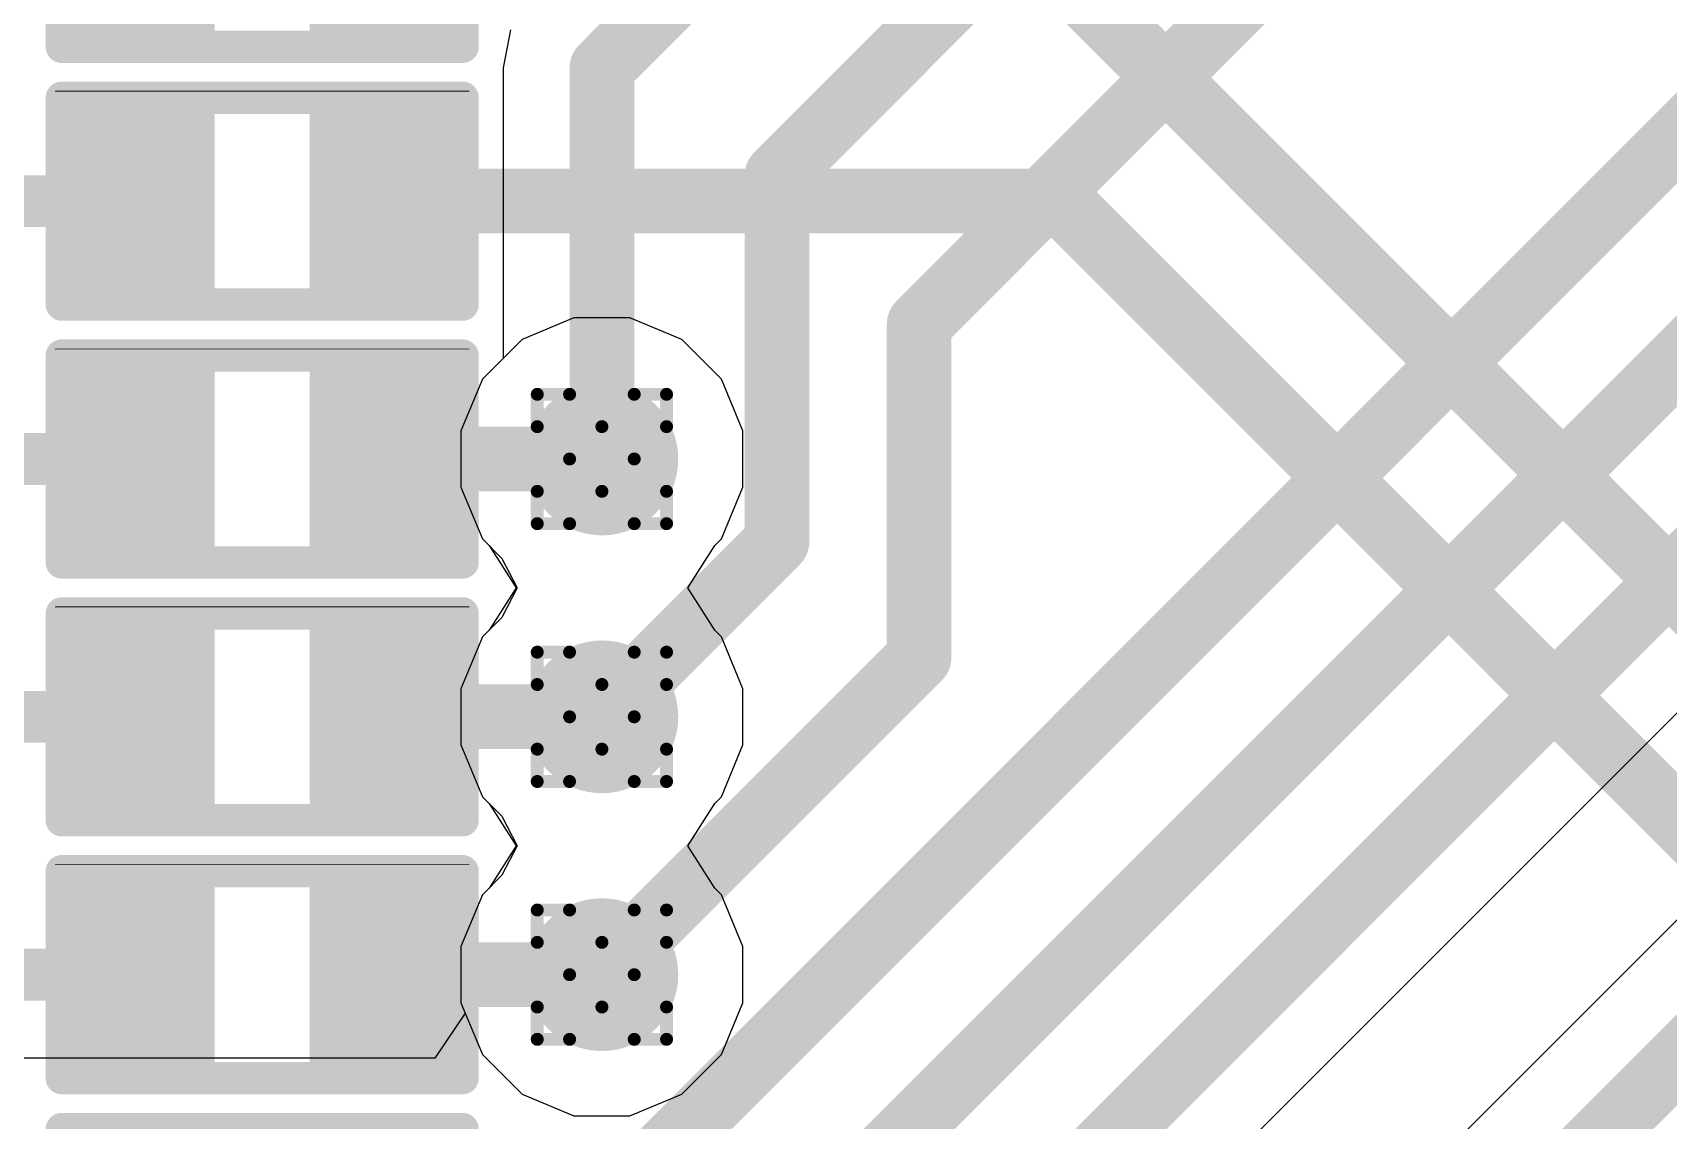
# Model space of a CAD drawing. Header units: inches. Extents: x -11 to 5379, y 0 to 5429.
# Drawn here: x 166.36 to 172.78, y 53.72 to 57.99 of the extents above; entities that cross this region are included whole.
import ezdxf

# ---------------------------------------------------------------- set-up
doc = ezdxf.new("R2010")
doc.units = ezdxf.units.IN
for name, color, linetype in [('Bottom Layer', 5, 'Continuous'), ('Drill Drawing', 1, 'Continuous'), ('GND', 16, 'Continuous'), ('PWR', 76, 'Continuous'), ('Top Layer', 1, 'Continuous'), ('Top Overlay', 2, 'Continuous'), ('Top Paste', 8, 'Continuous'), ('Top Solder', 216, 'Continuous'), ('Via Holes', 16, 'Continuous')]:
    doc.layers.add(name, color=color, linetype=linetype)

# ---------------------------------------------------------------- blocks, each defined once
blk = doc.blocks.new('R___0402_374')
at = {"layer": 'Top Layer'}
for points in [[(-0.6985, -0.3175), (-0.6985, 0.3175), (-0.2413, 0.3175), (-0.2413, -0.3175)], [(0.2413, -0.3175), (0.2413, 0.3175), (0.6985, 0.3175), (0.6985, -0.3175)]]:
    blk.add_hatch(color=1, dxfattribs=at).paths.add_polyline_path(points)
at = {"layer": 'Top Paste'}
for points in [[(-0.6985, -0.3175), (-0.6985, 0.3175), (-0.2413, 0.3175), (-0.2413, -0.3175)], [(0.2413, -0.3175), (0.2413, 0.3175), (0.6985, 0.3175), (0.6985, -0.3175)]]:
    blk.add_hatch(color=8, dxfattribs=at).paths.add_polyline_path(points)
at = {"layer": 'Top Solder'}
for points in [[(-0.7535, -0.3725), (-0.7535, 0.3725), (-0.1863, 0.3725), (-0.1863, -0.3725)], [(0.1863, -0.3725), (0.1863, 0.3725), (0.7535, 0.3725), (0.7535, -0.3725)]]:
    blk.add_hatch(color=216, dxfattribs=at).paths.add_polyline_path(points)
at = {"layer": 'Top Overlay'}
for points in [[(-0.7874, 0.4064, 0.127, 0.127, 0), (-0.7874, -0.4064, 0.127, 0.127, 0)], [(0.7874, 0.4064, 0.127, 0.127, 0), (-0.7874, 0.4064, 0.127, 0.127, 0)], [(0.7874, 0.4064, 0.127, 0.127, 0), (0.7874, -0.4064, 0.127, 0.127, 0)], [(0.7874, -0.4064, 0.127, 0.127, 0), (-0.7874, -0.4064, 0.127, 0.127, 0)], [(0.8128, -0.4318, 0.00323, 0.00323, 0), (-0.8128, -0.4318, 0.00323, 0.00323, 0)]]:
    blk.add_lwpolyline(points, format="xyseb", dxfattribs=at)
for points in [[(-0.8191, 0.4064, 0.0635, 0.0635, 1), (-0.7556, 0.4064, 0.0635, 0.0635, 1)], [(-0.8191, 0.4064, 0.0635, 0.0635, 1), (-0.7556, 0.4064, 0.0635, 0.0635, 1)], [(0.7556, 0.4064, 0.0635, 0.0635, 1), (0.8191, 0.4064, 0.0635, 0.0635, 1)], [(0.7556, 0.4064, 0.0635, 0.0635, 1), (0.8191, 0.4064, 0.0635, 0.0635, 1)], [(-0.8191, -0.4064, 0.0635, 0.0635, 1), (-0.7556, -0.4064, 0.0635, 0.0635, 1)], [(-0.8191, -0.4064, 0.0635, 0.0635, 1), (-0.7556, -0.4064, 0.0635, 0.0635, 1)], [(0.7556, -0.4064, 0.0635, 0.0635, 1), (0.8191, -0.4064, 0.0635, 0.0635, 1)], [(0.7556, -0.4064, 0.0635, 0.0635, 1), (0.8191, -0.4064, 0.0635, 0.0635, 1)], [(-0.8136, -0.4318, 0.00161, 0.00161, 1), (-0.812, -0.4318, 0.00161, 0.00161, 1)], [(0.812, -0.4318, 0.00161, 0.00161, 1), (0.8136, -0.4318, 0.00161, 0.00161, 1)]]:
    blk.add_lwpolyline(points, format="xyseb", close=True, dxfattribs=at)
blk = doc.blocks.new('R___0402_376')
at = {"layer": 'Top Layer'}
for points in [[(-0.6985, -0.3175), (-0.6985, 0.3175), (-0.2413, 0.3175), (-0.2413, -0.3175)], [(0.2413, -0.3175), (0.2413, 0.3175), (0.6985, 0.3175), (0.6985, -0.3175)]]:
    blk.add_hatch(color=1, dxfattribs=at).paths.add_polyline_path(points)
at = {"layer": 'Top Paste'}
for points in [[(-0.6985, -0.3175), (-0.6985, 0.3175), (-0.2413, 0.3175), (-0.2413, -0.3175)], [(0.2413, -0.3175), (0.2413, 0.3175), (0.6985, 0.3175), (0.6985, -0.3175)]]:
    blk.add_hatch(color=8, dxfattribs=at).paths.add_polyline_path(points)
at = {"layer": 'Top Solder'}
for points in [[(-0.7535, -0.3725), (-0.7535, 0.3725), (-0.1863, 0.3725), (-0.1863, -0.3725)], [(0.1863, -0.3725), (0.1863, 0.3725), (0.7535, 0.3725), (0.7535, -0.3725)]]:
    blk.add_hatch(color=216, dxfattribs=at).paths.add_polyline_path(points)
at = {"layer": 'Top Overlay'}
for points in [[(-0.7874, 0.4064, 0.127, 0.127, 0), (-0.7874, -0.4064, 0.127, 0.127, 0)], [(0.7874, 0.4064, 0.127, 0.127, 0), (-0.7874, 0.4064, 0.127, 0.127, 0)], [(0.7874, 0.4064, 0.127, 0.127, 0), (0.7874, -0.4064, 0.127, 0.127, 0)], [(0.7874, -0.4064, 0.127, 0.127, 0), (-0.7874, -0.4064, 0.127, 0.127, 0)], [(0.8128, -0.4318, 0.00323, 0.00323, 0), (-0.8128, -0.4318, 0.00323, 0.00323, 0)]]:
    blk.add_lwpolyline(points, format="xyseb", dxfattribs=at)
for points in [[(-0.8191, 0.4064, 0.0635, 0.0635, 1), (-0.7556, 0.4064, 0.0635, 0.0635, 1)], [(-0.8191, 0.4064, 0.0635, 0.0635, 1), (-0.7556, 0.4064, 0.0635, 0.0635, 1)], [(0.7556, 0.4064, 0.0635, 0.0635, 1), (0.8191, 0.4064, 0.0635, 0.0635, 1)], [(0.7556, 0.4064, 0.0635, 0.0635, 1), (0.8191, 0.4064, 0.0635, 0.0635, 1)], [(-0.8191, -0.4064, 0.0635, 0.0635, 1), (-0.7556, -0.4064, 0.0635, 0.0635, 1)], [(-0.8191, -0.4064, 0.0635, 0.0635, 1), (-0.7556, -0.4064, 0.0635, 0.0635, 1)], [(0.7556, -0.4064, 0.0635, 0.0635, 1), (0.8191, -0.4064, 0.0635, 0.0635, 1)], [(0.7556, -0.4064, 0.0635, 0.0635, 1), (0.8191, -0.4064, 0.0635, 0.0635, 1)], [(-0.8136, -0.4318, 0.00161, 0.00161, 1), (-0.812, -0.4318, 0.00161, 0.00161, 1)], [(0.812, -0.4318, 0.00161, 0.00161, 1), (0.8136, -0.4318, 0.00161, 0.00161, 1)]]:
    blk.add_lwpolyline(points, format="xyseb", close=True, dxfattribs=at)
blk = doc.blocks.new('R___0402_378')
at = {"layer": 'Top Layer'}
for points in [[(-0.6985, -0.3175), (-0.6985, 0.3175), (-0.2413, 0.3175), (-0.2413, -0.3175)], [(0.2413, -0.3175), (0.2413, 0.3175), (0.6985, 0.3175), (0.6985, -0.3175)]]:
    blk.add_hatch(color=1, dxfattribs=at).paths.add_polyline_path(points)
at = {"layer": 'Top Paste'}
for points in [[(-0.6985, -0.3175), (-0.6985, 0.3175), (-0.2413, 0.3175), (-0.2413, -0.3175)], [(0.2413, -0.3175), (0.2413, 0.3175), (0.6985, 0.3175), (0.6985, -0.3175)]]:
    blk.add_hatch(color=8, dxfattribs=at).paths.add_polyline_path(points)
at = {"layer": 'Top Solder'}
for points in [[(-0.7535, -0.3725), (-0.7535, 0.3725), (-0.1863, 0.3725), (-0.1863, -0.3725)], [(0.1863, -0.3725), (0.1863, 0.3725), (0.7535, 0.3725), (0.7535, -0.3725)]]:
    blk.add_hatch(color=216, dxfattribs=at).paths.add_polyline_path(points)
at = {"layer": 'Top Overlay'}
for points in [[(-0.7874, 0.4064, 0.127, 0.127, 0), (-0.7874, -0.4064, 0.127, 0.127, 0)], [(0.7874, 0.4064, 0.127, 0.127, 0), (-0.7874, 0.4064, 0.127, 0.127, 0)], [(0.7874, 0.4064, 0.127, 0.127, 0), (0.7874, -0.4064, 0.127, 0.127, 0)], [(0.7874, -0.4064, 0.127, 0.127, 0), (-0.7874, -0.4064, 0.127, 0.127, 0)], [(0.8128, -0.4318, 0.00323, 0.00323, 0), (-0.8128, -0.4318, 0.00323, 0.00323, 0)]]:
    blk.add_lwpolyline(points, format="xyseb", dxfattribs=at)
for points in [[(-0.8191, 0.4064, 0.0635, 0.0635, 1), (-0.7556, 0.4064, 0.0635, 0.0635, 1)], [(-0.8191, 0.4064, 0.0635, 0.0635, 1), (-0.7556, 0.4064, 0.0635, 0.0635, 1)], [(0.7556, 0.4064, 0.0635, 0.0635, 1), (0.8191, 0.4064, 0.0635, 0.0635, 1)], [(0.7556, 0.4064, 0.0635, 0.0635, 1), (0.8191, 0.4064, 0.0635, 0.0635, 1)], [(-0.8191, -0.4064, 0.0635, 0.0635, 1), (-0.7556, -0.4064, 0.0635, 0.0635, 1)], [(-0.8191, -0.4064, 0.0635, 0.0635, 1), (-0.7556, -0.4064, 0.0635, 0.0635, 1)], [(0.7556, -0.4064, 0.0635, 0.0635, 1), (0.8191, -0.4064, 0.0635, 0.0635, 1)], [(0.7556, -0.4064, 0.0635, 0.0635, 1), (0.8191, -0.4064, 0.0635, 0.0635, 1)], [(-0.8136, -0.4318, 0.00161, 0.00161, 1), (-0.812, -0.4318, 0.00161, 0.00161, 1)], [(0.812, -0.4318, 0.00161, 0.00161, 1), (0.8136, -0.4318, 0.00161, 0.00161, 1)]]:
    blk.add_lwpolyline(points, format="xyseb", close=True, dxfattribs=at)
blk = doc.blocks.new('R___0402_380')
at = {"layer": 'Top Layer'}
for points in [[(-0.6985, -0.3175), (-0.6985, 0.3175), (-0.2413, 0.3175), (-0.2413, -0.3175)], [(0.2413, -0.3175), (0.2413, 0.3175), (0.6985, 0.3175), (0.6985, -0.3175)]]:
    blk.add_hatch(color=1, dxfattribs=at).paths.add_polyline_path(points)
at = {"layer": 'Top Paste'}
for points in [[(-0.6985, -0.3175), (-0.6985, 0.3175), (-0.2413, 0.3175), (-0.2413, -0.3175)], [(0.2413, -0.3175), (0.2413, 0.3175), (0.6985, 0.3175), (0.6985, -0.3175)]]:
    blk.add_hatch(color=8, dxfattribs=at).paths.add_polyline_path(points)
at = {"layer": 'Top Solder'}
for points in [[(-0.7535, -0.3725), (-0.7535, 0.3725), (-0.1863, 0.3725), (-0.1863, -0.3725)], [(0.1863, -0.3725), (0.1863, 0.3725), (0.7535, 0.3725), (0.7535, -0.3725)]]:
    blk.add_hatch(color=216, dxfattribs=at).paths.add_polyline_path(points)
at = {"layer": 'Top Overlay'}
for points in [[(-0.7874, 0.4064, 0.127, 0.127, 0), (-0.7874, -0.4064, 0.127, 0.127, 0)], [(0.7874, 0.4064, 0.127, 0.127, 0), (-0.7874, 0.4064, 0.127, 0.127, 0)], [(0.7874, 0.4064, 0.127, 0.127, 0), (0.7874, -0.4064, 0.127, 0.127, 0)], [(0.7874, -0.4064, 0.127, 0.127, 0), (-0.7874, -0.4064, 0.127, 0.127, 0)], [(0.8128, -0.4318, 0.00323, 0.00323, 0), (-0.8128, -0.4318, 0.00323, 0.00323, 0)]]:
    blk.add_lwpolyline(points, format="xyseb", dxfattribs=at)
for points in [[(-0.8191, 0.4064, 0.0635, 0.0635, 1), (-0.7556, 0.4064, 0.0635, 0.0635, 1)], [(-0.8191, 0.4064, 0.0635, 0.0635, 1), (-0.7556, 0.4064, 0.0635, 0.0635, 1)], [(0.7556, 0.4064, 0.0635, 0.0635, 1), (0.8191, 0.4064, 0.0635, 0.0635, 1)], [(0.7556, 0.4064, 0.0635, 0.0635, 1), (0.8191, 0.4064, 0.0635, 0.0635, 1)], [(-0.8191, -0.4064, 0.0635, 0.0635, 1), (-0.7556, -0.4064, 0.0635, 0.0635, 1)], [(-0.8191, -0.4064, 0.0635, 0.0635, 1), (-0.7556, -0.4064, 0.0635, 0.0635, 1)], [(0.7556, -0.4064, 0.0635, 0.0635, 1), (0.8191, -0.4064, 0.0635, 0.0635, 1)], [(0.7556, -0.4064, 0.0635, 0.0635, 1), (0.8191, -0.4064, 0.0635, 0.0635, 1)], [(-0.8136, -0.4318, 0.00161, 0.00161, 1), (-0.812, -0.4318, 0.00161, 0.00161, 1)], [(0.812, -0.4318, 0.00161, 0.00161, 1), (0.8136, -0.4318, 0.00161, 0.00161, 1)]]:
    blk.add_lwpolyline(points, format="xyseb", close=True, dxfattribs=at)
blk = doc.blocks.new('R___0402_382')
at = {"layer": 'Top Layer'}
for points in [[(-0.6985, -0.3175), (-0.6985, 0.3175), (-0.2413, 0.3175), (-0.2413, -0.3175)], [(0.2413, -0.3175), (0.2413, 0.3175), (0.6985, 0.3175), (0.6985, -0.3175)]]:
    blk.add_hatch(color=1, dxfattribs=at).paths.add_polyline_path(points)
at = {"layer": 'Top Paste'}
for points in [[(-0.6985, -0.3175), (-0.6985, 0.3175), (-0.2413, 0.3175), (-0.2413, -0.3175)], [(0.2413, -0.3175), (0.2413, 0.3175), (0.6985, 0.3175), (0.6985, -0.3175)]]:
    blk.add_hatch(color=8, dxfattribs=at).paths.add_polyline_path(points)
at = {"layer": 'Top Solder'}
for points in [[(-0.7535, -0.3725), (-0.7535, 0.3725), (-0.1863, 0.3725), (-0.1863, -0.3725)], [(0.1863, -0.3725), (0.1863, 0.3725), (0.7535, 0.3725), (0.7535, -0.3725)]]:
    blk.add_hatch(color=216, dxfattribs=at).paths.add_polyline_path(points)
at = {"layer": 'Top Overlay'}
for points in [[(-0.7874, 0.4064, 0.127, 0.127, 0), (-0.7874, -0.4064, 0.127, 0.127, 0)], [(0.7874, 0.4064, 0.127, 0.127, 0), (-0.7874, 0.4064, 0.127, 0.127, 0)], [(0.7874, 0.4064, 0.127, 0.127, 0), (0.7874, -0.4064, 0.127, 0.127, 0)], [(0.7874, -0.4064, 0.127, 0.127, 0), (-0.7874, -0.4064, 0.127, 0.127, 0)], [(0.8128, -0.4318, 0.00323, 0.00323, 0), (-0.8128, -0.4318, 0.00323, 0.00323, 0)]]:
    blk.add_lwpolyline(points, format="xyseb", dxfattribs=at)
for points in [[(-0.8191, 0.4064, 0.0635, 0.0635, 1), (-0.7556, 0.4064, 0.0635, 0.0635, 1)], [(-0.8191, 0.4064, 0.0635, 0.0635, 1), (-0.7556, 0.4064, 0.0635, 0.0635, 1)], [(0.7556, 0.4064, 0.0635, 0.0635, 1), (0.8191, 0.4064, 0.0635, 0.0635, 1)], [(0.7556, 0.4064, 0.0635, 0.0635, 1), (0.8191, 0.4064, 0.0635, 0.0635, 1)], [(-0.8191, -0.4064, 0.0635, 0.0635, 1), (-0.7556, -0.4064, 0.0635, 0.0635, 1)], [(-0.8191, -0.4064, 0.0635, 0.0635, 1), (-0.7556, -0.4064, 0.0635, 0.0635, 1)], [(0.7556, -0.4064, 0.0635, 0.0635, 1), (0.8191, -0.4064, 0.0635, 0.0635, 1)], [(0.7556, -0.4064, 0.0635, 0.0635, 1), (0.8191, -0.4064, 0.0635, 0.0635, 1)], [(-0.8136, -0.4318, 0.00161, 0.00161, 1), (-0.812, -0.4318, 0.00161, 0.00161, 1)], [(0.812, -0.4318, 0.00161, 0.00161, 1), (0.8136, -0.4318, 0.00161, 0.00161, 1)]]:
    blk.add_lwpolyline(points, format="xyseb", close=True, dxfattribs=at)
blk = doc.blocks.new('R___0402_389')
at = {"layer": 'Top Layer'}
for points in [[(-0.6985, -0.3175), (-0.6985, 0.3175), (-0.2413, 0.3175), (-0.2413, -0.3175)], [(0.2413, -0.3175), (0.2413, 0.3175), (0.6985, 0.3175), (0.6985, -0.3175)]]:
    blk.add_hatch(color=1, dxfattribs=at).paths.add_polyline_path(points)
at = {"layer": 'Top Paste'}
for points in [[(-0.6985, -0.3175), (-0.6985, 0.3175), (-0.2413, 0.3175), (-0.2413, -0.3175)], [(0.2413, -0.3175), (0.2413, 0.3175), (0.6985, 0.3175), (0.6985, -0.3175)]]:
    blk.add_hatch(color=8, dxfattribs=at).paths.add_polyline_path(points)
at = {"layer": 'Top Solder'}
for points in [[(-0.7535, -0.3725), (-0.7535, 0.3725), (-0.1863, 0.3725), (-0.1863, -0.3725)], [(0.1863, -0.3725), (0.1863, 0.3725), (0.7535, 0.3725), (0.7535, -0.3725)]]:
    blk.add_hatch(color=216, dxfattribs=at).paths.add_polyline_path(points)
at = {"layer": 'Top Overlay'}
for points in [[(-0.7874, -0.4064, 0.127, 0.127, 0), (-0.7874, 0.4064, 0.127, 0.127, 0)], [(-0.7874, 0.4064, 0.127, 0.127, 0), (0.7874, 0.4064, 0.127, 0.127, 0)], [(0.7874, -0.4064, 0.127, 0.127, 0), (0.7874, 0.4064, 0.127, 0.127, 0)], [(-0.7874, -0.4064, 0.127, 0.127, 0), (0.7874, -0.4064, 0.127, 0.127, 0)], [(-0.8128, -0.4318, 0.00323, 0.00323, 0), (0.8128, -0.4318, 0.00323, 0.00323, 0)]]:
    blk.add_lwpolyline(points, format="xyseb", dxfattribs=at)
for points in [[(-0.8191, 0.4064, 0.0635, 0.0635, 1), (-0.7556, 0.4064, 0.0635, 0.0635, 1)], [(-0.8191, 0.4064, 0.0635, 0.0635, 1), (-0.7556, 0.4064, 0.0635, 0.0635, 1)], [(0.7556, 0.4064, 0.0635, 0.0635, 1), (0.8191, 0.4064, 0.0635, 0.0635, 1)], [(0.7556, 0.4064, 0.0635, 0.0635, 1), (0.8191, 0.4064, 0.0635, 0.0635, 1)], [(-0.8191, -0.4064, 0.0635, 0.0635, 1), (-0.7556, -0.4064, 0.0635, 0.0635, 1)], [(-0.8191, -0.4064, 0.0635, 0.0635, 1), (-0.7556, -0.4064, 0.0635, 0.0635, 1)], [(0.7556, -0.4064, 0.0635, 0.0635, 1), (0.8191, -0.4064, 0.0635, 0.0635, 1)], [(0.7556, -0.4064, 0.0635, 0.0635, 1), (0.8191, -0.4064, 0.0635, 0.0635, 1)], [(-0.8136, -0.4318, 0.00161, 0.00161, 1), (-0.812, -0.4318, 0.00161, 0.00161, 1)], [(0.812, -0.4318, 0.00161, 0.00161, 1), (0.8136, -0.4318, 0.00161, 0.00161, 1)]]:
    blk.add_lwpolyline(points, format="xyseb", close=True, dxfattribs=at)

msp = doc.modelspace()

# ---------------------------------------------------------------- hatches: boundary and pattern name
at = {"layer": 'Bottom Layer'}
h = msp.add_hatch(color=5, dxfattribs=at)
edge = h.paths.add_edge_path()
edge.add_arc((168.5934, 56.3205), 0.3, 0, 360)
h = msp.add_hatch(color=5, dxfattribs=at)
edge = h.paths.add_edge_path()
edge.add_arc((168.5934, 55.3078), 0.3, 0, 360)
h = msp.add_hatch(color=5, dxfattribs=at)
edge = h.paths.add_edge_path()
edge.add_arc((168.5934, 54.2951), 0.3, 0, 360)
at = {"layer": 'GND'}
h = msp.add_hatch(color=16, dxfattribs=at)
edge = h.paths.add_edge_path()
edge.add_arc((168.5934, 56.3205), 0.3, 0, 360)
h = msp.add_hatch(color=16, dxfattribs=at)
edge = h.paths.add_edge_path()
edge.add_arc((168.5934, 55.3078), 0.3, 0, 360)
h = msp.add_hatch(color=16, dxfattribs=at)
edge = h.paths.add_edge_path()
edge.add_arc((168.5934, 54.2951), 0.3, 0, 360)
at = {"layer": 'PWR'}
h = msp.add_hatch(color=76, dxfattribs=at)
edge = h.paths.add_edge_path()
edge.add_arc((168.5934, 56.3205), 0.3, 0, 360)
h = msp.add_hatch(color=76, dxfattribs=at)
edge = h.paths.add_edge_path()
edge.add_arc((168.5934, 55.3078), 0.3, 0, 360)
h = msp.add_hatch(color=76, dxfattribs=at)
edge = h.paths.add_edge_path()
edge.add_arc((168.5934, 54.2951), 0.3, 0, 360)
at = {"layer": 'Top Layer'}
h = msp.add_hatch(color=1, dxfattribs=at)
edge = h.paths.add_edge_path()
edge.add_arc((168.5934, 56.3205), 0.3, 0, 360)
h = msp.add_hatch(color=1, dxfattribs=at)
edge = h.paths.add_edge_path()
edge.add_arc((168.5934, 55.3078), 0.3, 0, 360)
h = msp.add_hatch(color=1, dxfattribs=at)
edge = h.paths.add_edge_path()
edge.add_arc((168.5934, 54.2951), 0.3, 0, 360)
at = {"layer": 'Via Holes'}
h = msp.add_hatch(color=7, dxfattribs=at)
edge = h.paths.add_edge_path()
edge.add_arc((168.5934, 56.3205), 0.15, 0, 360)
h = msp.add_hatch(color=7, dxfattribs=at)
edge = h.paths.add_edge_path()
edge.add_arc((168.5934, 55.3078), 0.15, 0, 360)
h = msp.add_hatch(color=7, dxfattribs=at)
edge = h.paths.add_edge_path()
edge.add_arc((168.5934, 54.2951), 0.15, 0, 360)

# ---------------------------------------------------------------- linework, layer by layer
at = {"layer": 'Bottom Layer'}
for p, q in [((168.2345, 58.0056), (168.205, 57.8569)), ((168.205, 57.8569), (168.205, 56.7155)), ((168.205, 56.7155), (168.1238, 56.6343)), ((169.6619, 52.1684), (174.2125, 56.719)), ((168.1238, 56.6343), (168.0394, 56.4307)), ((174.8484, 56.5412), (168.9662, 50.659)), ((168.0394, 56.4307), (168.0394, 56.2103)), ((168.0394, 56.2103), (168.1238, 56.0067)), ((168.1238, 56.0067), (168.2001, 55.9303)), ((168.2001, 55.9303), (168.2605, 55.8142)), ((168.2605, 55.8142), (168.2001, 55.698)), ((168.2001, 55.698), (168.1238, 55.6216)), ((168.1238, 55.6216), (168.0394, 55.418)), ((168.0394, 55.418), (168.0394, 55.1976)), ((168.0394, 55.1976), (168.1238, 54.994)), ((168.1238, 54.994), (168.2001, 54.9176)), ((168.2001, 54.9176), (168.2605, 54.8015)), ((168.2605, 54.8015), (168.2001, 54.6853)), ((168.2001, 54.6853), (168.1238, 54.6089)), ((168.1238, 54.6089), (168.0394, 54.4053)), ((168.0394, 54.4053), (168.0394, 54.1849)), ((168.0394, 54.1849), (168.0562, 54.1445)), ((168.0562, 54.1445), (167.9373, 53.9667)), ((167.9373, 53.9667), (164.4297, 53.9667))]:
    msp.add_line(p, q, dxfattribs=at)
for points in [[(168.5934, 57.8569, 0.254, 0.254, 0), (172.6257, 61.8892, 0.254, 0.254, 0)], [(169.2814, 57.4347, 0.254, 0.254, 0), (173.736, 61.8892, 0.254, 0.254, 0)], [(169.8397, 56.8499, 0.254, 0.254, 0), (174.879, 61.8892, 0.254, 0.254, 0)], [(168.5934, 56.3205, 0.254, 0.254, 0), (168.5934, 57.8569, 0.254, 0.254, 0)], [(168.8139, 53.5783, 0.254, 0.254, 0), (173.0309, 57.7952, 0.254, 0.254, 0)], [(169.1333, 53.0212, 0.254, 0.254, 0), (173.736, 57.6238, 0.254, 0.254, 0)], [(169.2814, 55.9958, 0.254, 0.254, 0), (169.2814, 57.4347, 0.254, 0.254, 0)], [(157.8845, 39.0279, 0.254, 0.254, 0), (176.0932, 57.2365, 0.254, 0.254, 0)], [(169.3872, 52.4431, 0.254, 0.254, 0), (174.0516, 57.1075, 0.254, 0.254, 0)], [(169.8397, 55.5414, 0.254, 0.254, 0), (169.8397, 56.8499, 0.254, 0.254, 0)], [(168.5934, 55.3078, 0.254, 0.254, 0), (169.2814, 55.9958, 0.254, 0.254, 0)], [(168.5934, 54.2951, 0.254, 0.254, 0), (169.8397, 55.5414, 0.254, 0.254, 0)]]:
    msp.add_lwpolyline(points, format="xyseb", dxfattribs=at)
for points in [[(168.5299, 57.8569, 0.127, 0.127, 1), (168.6569, 57.8569, 0.127, 0.127, 1)], [(168.5299, 57.8569, 0.127, 0.127, 1), (168.6569, 57.8569, 0.127, 0.127, 1)], [(169.2179, 57.4347, 0.127, 0.127, 1), (169.3449, 57.4347, 0.127, 0.127, 1)], [(169.2179, 57.4347, 0.127, 0.127, 1), (169.3449, 57.4347, 0.127, 0.127, 1)], [(169.7762, 56.8499, 0.127, 0.127, 1), (169.9032, 56.8499, 0.127, 0.127, 1)], [(169.7762, 56.8499, 0.127, 0.127, 1), (169.9032, 56.8499, 0.127, 0.127, 1)], [(168.5299, 56.3205, 0.127, 0.127, 1), (168.6569, 56.3205, 0.127, 0.127, 1)], [(169.2179, 55.9958, 0.127, 0.127, 1), (169.3449, 55.9958, 0.127, 0.127, 1)], [(169.2179, 55.9958, 0.127, 0.127, 1), (169.3449, 55.9958, 0.127, 0.127, 1)], [(169.7762, 55.5414, 0.127, 0.127, 1), (169.9032, 55.5414, 0.127, 0.127, 1)], [(169.7762, 55.5414, 0.127, 0.127, 1), (169.9032, 55.5414, 0.127, 0.127, 1)], [(168.5299, 55.3078, 0.127, 0.127, 1), (168.6569, 55.3078, 0.127, 0.127, 1)], [(168.5299, 54.2951, 0.127, 0.127, 1), (168.6569, 54.2951, 0.127, 0.127, 1)]]:
    msp.add_lwpolyline(points, format="xyseb", close=True, dxfattribs=at)
at = {"layer": 'Drill Drawing'}
for points in [[(168.3394, 56.4475, 0.0508, 0.0508, 0), (168.3394, 56.5745, 0.0508, 0.0508, 0)], [(168.3394, 56.5745, 0.0508, 0.0508, 0), (168.4664, 56.5745, 0.0508, 0.0508, 0)], [(168.4664, 56.5745, 0.0508, 0.0508, 0), (168.5934, 56.4475, 0.0508, 0.0508, 0)], [(168.5934, 56.4475, 0.0508, 0.0508, 0), (168.7204, 56.5745, 0.0508, 0.0508, 0)], [(168.7204, 56.5745, 0.0508, 0.0508, 0), (168.8474, 56.5745, 0.0508, 0.0508, 0)], [(168.8474, 56.4475, 0.0508, 0.0508, 0), (168.8474, 56.5745, 0.0508, 0.0508, 0)], [(168.3394, 56.4475, 0.0508, 0.0508, 0), (168.4664, 56.3205, 0.0508, 0.0508, 0)], [(168.7204, 56.3205, 0.0508, 0.0508, 0), (168.8474, 56.4475, 0.0508, 0.0508, 0)], [(168.3394, 56.1935, 0.0508, 0.0508, 0), (168.4664, 56.3205, 0.0508, 0.0508, 0)], [(168.7204, 56.3205, 0.0508, 0.0508, 0), (168.8474, 56.1935, 0.0508, 0.0508, 0)], [(168.3394, 56.0665, 0.0508, 0.0508, 0), (168.3394, 56.1935, 0.0508, 0.0508, 0)], [(168.4664, 56.0665, 0.0508, 0.0508, 0), (168.5934, 56.1935, 0.0508, 0.0508, 0)], [(168.5934, 56.1935, 0.0508, 0.0508, 0), (168.7204, 56.0665, 0.0508, 0.0508, 0)], [(168.8474, 56.0665, 0.0508, 0.0508, 0), (168.8474, 56.1935, 0.0508, 0.0508, 0)], [(168.3394, 56.0665, 0.0508, 0.0508, 0), (168.4664, 56.0665, 0.0508, 0.0508, 0)], [(168.7204, 56.0665, 0.0508, 0.0508, 0), (168.8474, 56.0665, 0.0508, 0.0508, 0)], [(168.3394, 55.4348, 0.0508, 0.0508, 0), (168.3394, 55.5618, 0.0508, 0.0508, 0)], [(168.3394, 55.5618, 0.0508, 0.0508, 0), (168.4664, 55.5618, 0.0508, 0.0508, 0)], [(168.4664, 55.5618, 0.0508, 0.0508, 0), (168.5934, 55.4348, 0.0508, 0.0508, 0)], [(168.5934, 55.4348, 0.0508, 0.0508, 0), (168.7204, 55.5618, 0.0508, 0.0508, 0)], [(168.7204, 55.5618, 0.0508, 0.0508, 0), (168.8474, 55.5618, 0.0508, 0.0508, 0)], [(168.8474, 55.4348, 0.0508, 0.0508, 0), (168.8474, 55.5618, 0.0508, 0.0508, 0)], [(168.3394, 55.4348, 0.0508, 0.0508, 0), (168.4664, 55.3078, 0.0508, 0.0508, 0)], [(168.7204, 55.3078, 0.0508, 0.0508, 0), (168.8474, 55.4348, 0.0508, 0.0508, 0)], [(168.3394, 55.1808, 0.0508, 0.0508, 0), (168.4664, 55.3078, 0.0508, 0.0508, 0)], [(168.7204, 55.3078, 0.0508, 0.0508, 0), (168.8474, 55.1808, 0.0508, 0.0508, 0)], [(168.3394, 55.0538, 0.0508, 0.0508, 0), (168.3394, 55.1808, 0.0508, 0.0508, 0)], [(168.4664, 55.0538, 0.0508, 0.0508, 0), (168.5934, 55.1808, 0.0508, 0.0508, 0)], [(168.5934, 55.1808, 0.0508, 0.0508, 0), (168.7204, 55.0538, 0.0508, 0.0508, 0)], [(168.8474, 55.0538, 0.0508, 0.0508, 0), (168.8474, 55.1808, 0.0508, 0.0508, 0)], [(168.3394, 55.0538, 0.0508, 0.0508, 0), (168.4664, 55.0538, 0.0508, 0.0508, 0)], [(168.7204, 55.0538, 0.0508, 0.0508, 0), (168.8474, 55.0538, 0.0508, 0.0508, 0)], [(168.3394, 54.4221, 0.0508, 0.0508, 0), (168.3394, 54.5491, 0.0508, 0.0508, 0)], [(168.3394, 54.5491, 0.0508, 0.0508, 0), (168.4664, 54.5491, 0.0508, 0.0508, 0)], [(168.4664, 54.5491, 0.0508, 0.0508, 0), (168.5934, 54.4221, 0.0508, 0.0508, 0)], [(168.5934, 54.4221, 0.0508, 0.0508, 0), (168.7204, 54.5491, 0.0508, 0.0508, 0)], [(168.7204, 54.5491, 0.0508, 0.0508, 0), (168.8474, 54.5491, 0.0508, 0.0508, 0)], [(168.8474, 54.4221, 0.0508, 0.0508, 0), (168.8474, 54.5491, 0.0508, 0.0508, 0)], [(168.3394, 54.4221, 0.0508, 0.0508, 0), (168.4664, 54.2951, 0.0508, 0.0508, 0)], [(168.7204, 54.2951, 0.0508, 0.0508, 0), (168.8474, 54.4221, 0.0508, 0.0508, 0)], [(168.3394, 54.1681, 0.0508, 0.0508, 0), (168.4664, 54.2951, 0.0508, 0.0508, 0)], [(168.7204, 54.2951, 0.0508, 0.0508, 0), (168.8474, 54.1681, 0.0508, 0.0508, 0)], [(168.3394, 54.0411, 0.0508, 0.0508, 0), (168.3394, 54.1681, 0.0508, 0.0508, 0)], [(168.4664, 54.0411, 0.0508, 0.0508, 0), (168.5934, 54.1681, 0.0508, 0.0508, 0)], [(168.5934, 54.1681, 0.0508, 0.0508, 0), (168.7204, 54.0411, 0.0508, 0.0508, 0)], [(168.8474, 54.0411, 0.0508, 0.0508, 0), (168.8474, 54.1681, 0.0508, 0.0508, 0)], [(168.3394, 54.0411, 0.0508, 0.0508, 0), (168.4664, 54.0411, 0.0508, 0.0508, 0)], [(168.7204, 54.0411, 0.0508, 0.0508, 0), (168.8474, 54.0411, 0.0508, 0.0508, 0)]]:
    msp.add_lwpolyline(points, format="xyseb", dxfattribs=at)
for points in [[(168.3267, 56.5745, 0.0254, 0.0254, 1), (168.3521, 56.5745, 0.0254, 0.0254, 1)], [(168.3267, 56.5745, 0.0254, 0.0254, 1), (168.3521, 56.5745, 0.0254, 0.0254, 1)], [(168.4537, 56.5745, 0.0254, 0.0254, 1), (168.4791, 56.5745, 0.0254, 0.0254, 1)], [(168.4537, 56.5745, 0.0254, 0.0254, 1), (168.4791, 56.5745, 0.0254, 0.0254, 1)], [(168.7077, 56.5745, 0.0254, 0.0254, 1), (168.7331, 56.5745, 0.0254, 0.0254, 1)], [(168.7077, 56.5745, 0.0254, 0.0254, 1), (168.7331, 56.5745, 0.0254, 0.0254, 1)], [(168.8347, 56.5745, 0.0254, 0.0254, 1), (168.8601, 56.5745, 0.0254, 0.0254, 1)], [(168.8347, 56.5745, 0.0254, 0.0254, 1), (168.8601, 56.5745, 0.0254, 0.0254, 1)], [(168.3267, 56.4475, 0.0254, 0.0254, 1), (168.3521, 56.4475, 0.0254, 0.0254, 1)], [(168.3267, 56.4475, 0.0254, 0.0254, 1), (168.3521, 56.4475, 0.0254, 0.0254, 1)], [(168.5807, 56.4475, 0.0254, 0.0254, 1), (168.6061, 56.4475, 0.0254, 0.0254, 1)], [(168.5807, 56.4475, 0.0254, 0.0254, 1), (168.6061, 56.4475, 0.0254, 0.0254, 1)], [(168.8347, 56.4475, 0.0254, 0.0254, 1), (168.8601, 56.4475, 0.0254, 0.0254, 1)], [(168.8347, 56.4475, 0.0254, 0.0254, 1), (168.8601, 56.4475, 0.0254, 0.0254, 1)], [(168.4537, 56.3205, 0.0254, 0.0254, 1), (168.4791, 56.3205, 0.0254, 0.0254, 1)], [(168.4537, 56.3205, 0.0254, 0.0254, 1), (168.4791, 56.3205, 0.0254, 0.0254, 1)], [(168.7077, 56.3205, 0.0254, 0.0254, 1), (168.7331, 56.3205, 0.0254, 0.0254, 1)], [(168.7077, 56.3205, 0.0254, 0.0254, 1), (168.7331, 56.3205, 0.0254, 0.0254, 1)], [(168.3267, 56.1935, 0.0254, 0.0254, 1), (168.3521, 56.1935, 0.0254, 0.0254, 1)], [(168.3267, 56.1935, 0.0254, 0.0254, 1), (168.3521, 56.1935, 0.0254, 0.0254, 1)], [(168.5807, 56.1935, 0.0254, 0.0254, 1), (168.6061, 56.1935, 0.0254, 0.0254, 1)], [(168.5807, 56.1935, 0.0254, 0.0254, 1), (168.6061, 56.1935, 0.0254, 0.0254, 1)], [(168.8347, 56.1935, 0.0254, 0.0254, 1), (168.8601, 56.1935, 0.0254, 0.0254, 1)], [(168.8347, 56.1935, 0.0254, 0.0254, 1), (168.8601, 56.1935, 0.0254, 0.0254, 1)], [(168.3267, 56.0665, 0.0254, 0.0254, 1), (168.3521, 56.0665, 0.0254, 0.0254, 1)], [(168.3267, 56.0665, 0.0254, 0.0254, 1), (168.3521, 56.0665, 0.0254, 0.0254, 1)], [(168.4537, 56.0665, 0.0254, 0.0254, 1), (168.4791, 56.0665, 0.0254, 0.0254, 1)], [(168.4537, 56.0665, 0.0254, 0.0254, 1), (168.4791, 56.0665, 0.0254, 0.0254, 1)], [(168.7077, 56.0665, 0.0254, 0.0254, 1), (168.7331, 56.0665, 0.0254, 0.0254, 1)], [(168.7077, 56.0665, 0.0254, 0.0254, 1), (168.7331, 56.0665, 0.0254, 0.0254, 1)], [(168.8347, 56.0665, 0.0254, 0.0254, 1), (168.8601, 56.0665, 0.0254, 0.0254, 1)], [(168.8347, 56.0665, 0.0254, 0.0254, 1), (168.8601, 56.0665, 0.0254, 0.0254, 1)], [(168.3267, 55.5618, 0.0254, 0.0254, 1), (168.3521, 55.5618, 0.0254, 0.0254, 1)], [(168.3267, 55.5618, 0.0254, 0.0254, 1), (168.3521, 55.5618, 0.0254, 0.0254, 1)], [(168.4537, 55.5618, 0.0254, 0.0254, 1), (168.4791, 55.5618, 0.0254, 0.0254, 1)], [(168.4537, 55.5618, 0.0254, 0.0254, 1), (168.4791, 55.5618, 0.0254, 0.0254, 1)], [(168.7077, 55.5618, 0.0254, 0.0254, 1), (168.7331, 55.5618, 0.0254, 0.0254, 1)], [(168.7077, 55.5618, 0.0254, 0.0254, 1), (168.7331, 55.5618, 0.0254, 0.0254, 1)], [(168.8347, 55.5618, 0.0254, 0.0254, 1), (168.8601, 55.5618, 0.0254, 0.0254, 1)], [(168.8347, 55.5618, 0.0254, 0.0254, 1), (168.8601, 55.5618, 0.0254, 0.0254, 1)], [(168.3267, 55.4348, 0.0254, 0.0254, 1), (168.3521, 55.4348, 0.0254, 0.0254, 1)], [(168.3267, 55.4348, 0.0254, 0.0254, 1), (168.3521, 55.4348, 0.0254, 0.0254, 1)], [(168.5807, 55.4348, 0.0254, 0.0254, 1), (168.6061, 55.4348, 0.0254, 0.0254, 1)], [(168.5807, 55.4348, 0.0254, 0.0254, 1), (168.6061, 55.4348, 0.0254, 0.0254, 1)], [(168.8347, 55.4348, 0.0254, 0.0254, 1), (168.8601, 55.4348, 0.0254, 0.0254, 1)], [(168.8347, 55.4348, 0.0254, 0.0254, 1), (168.8601, 55.4348, 0.0254, 0.0254, 1)], [(168.4537, 55.3078, 0.0254, 0.0254, 1), (168.4791, 55.3078, 0.0254, 0.0254, 1)], [(168.4537, 55.3078, 0.0254, 0.0254, 1), (168.4791, 55.3078, 0.0254, 0.0254, 1)], [(168.7077, 55.3078, 0.0254, 0.0254, 1), (168.7331, 55.3078, 0.0254, 0.0254, 1)], [(168.7077, 55.3078, 0.0254, 0.0254, 1), (168.7331, 55.3078, 0.0254, 0.0254, 1)], [(168.3267, 55.1808, 0.0254, 0.0254, 1), (168.3521, 55.1808, 0.0254, 0.0254, 1)], [(168.3267, 55.1808, 0.0254, 0.0254, 1), (168.3521, 55.1808, 0.0254, 0.0254, 1)], [(168.5807, 55.1808, 0.0254, 0.0254, 1), (168.6061, 55.1808, 0.0254, 0.0254, 1)], [(168.5807, 55.1808, 0.0254, 0.0254, 1), (168.6061, 55.1808, 0.0254, 0.0254, 1)], [(168.8347, 55.1808, 0.0254, 0.0254, 1), (168.8601, 55.1808, 0.0254, 0.0254, 1)], [(168.8347, 55.1808, 0.0254, 0.0254, 1), (168.8601, 55.1808, 0.0254, 0.0254, 1)], [(168.3267, 55.0538, 0.0254, 0.0254, 1), (168.3521, 55.0538, 0.0254, 0.0254, 1)], [(168.3267, 55.0538, 0.0254, 0.0254, 1), (168.3521, 55.0538, 0.0254, 0.0254, 1)], [(168.4537, 55.0538, 0.0254, 0.0254, 1), (168.4791, 55.0538, 0.0254, 0.0254, 1)], [(168.4537, 55.0538, 0.0254, 0.0254, 1), (168.4791, 55.0538, 0.0254, 0.0254, 1)], [(168.7077, 55.0538, 0.0254, 0.0254, 1), (168.7331, 55.0538, 0.0254, 0.0254, 1)], [(168.7077, 55.0538, 0.0254, 0.0254, 1), (168.7331, 55.0538, 0.0254, 0.0254, 1)], [(168.8347, 55.0538, 0.0254, 0.0254, 1), (168.8601, 55.0538, 0.0254, 0.0254, 1)], [(168.8347, 55.0538, 0.0254, 0.0254, 1), (168.8601, 55.0538, 0.0254, 0.0254, 1)], [(168.3267, 54.5491, 0.0254, 0.0254, 1), (168.3521, 54.5491, 0.0254, 0.0254, 1)], [(168.3267, 54.5491, 0.0254, 0.0254, 1), (168.3521, 54.5491, 0.0254, 0.0254, 1)], [(168.4537, 54.5491, 0.0254, 0.0254, 1), (168.4791, 54.5491, 0.0254, 0.0254, 1)], [(168.4537, 54.5491, 0.0254, 0.0254, 1), (168.4791, 54.5491, 0.0254, 0.0254, 1)], [(168.7077, 54.5491, 0.0254, 0.0254, 1), (168.7331, 54.5491, 0.0254, 0.0254, 1)], [(168.7077, 54.5491, 0.0254, 0.0254, 1), (168.7331, 54.5491, 0.0254, 0.0254, 1)], [(168.8347, 54.5491, 0.0254, 0.0254, 1), (168.8601, 54.5491, 0.0254, 0.0254, 1)], [(168.8347, 54.5491, 0.0254, 0.0254, 1), (168.8601, 54.5491, 0.0254, 0.0254, 1)], [(168.3267, 54.4221, 0.0254, 0.0254, 1), (168.3521, 54.4221, 0.0254, 0.0254, 1)], [(168.3267, 54.4221, 0.0254, 0.0254, 1), (168.3521, 54.4221, 0.0254, 0.0254, 1)], [(168.5807, 54.4221, 0.0254, 0.0254, 1), (168.6061, 54.4221, 0.0254, 0.0254, 1)], [(168.5807, 54.4221, 0.0254, 0.0254, 1), (168.6061, 54.4221, 0.0254, 0.0254, 1)], [(168.8347, 54.4221, 0.0254, 0.0254, 1), (168.8601, 54.4221, 0.0254, 0.0254, 1)], [(168.8347, 54.4221, 0.0254, 0.0254, 1), (168.8601, 54.4221, 0.0254, 0.0254, 1)], [(168.4537, 54.2951, 0.0254, 0.0254, 1), (168.4791, 54.2951, 0.0254, 0.0254, 1)], [(168.4537, 54.2951, 0.0254, 0.0254, 1), (168.4791, 54.2951, 0.0254, 0.0254, 1)], [(168.7077, 54.2951, 0.0254, 0.0254, 1), (168.7331, 54.2951, 0.0254, 0.0254, 1)], [(168.7077, 54.2951, 0.0254, 0.0254, 1), (168.7331, 54.2951, 0.0254, 0.0254, 1)], [(168.3267, 54.1681, 0.0254, 0.0254, 1), (168.3521, 54.1681, 0.0254, 0.0254, 1)], [(168.3267, 54.1681, 0.0254, 0.0254, 1), (168.3521, 54.1681, 0.0254, 0.0254, 1)], [(168.5807, 54.1681, 0.0254, 0.0254, 1), (168.6061, 54.1681, 0.0254, 0.0254, 1)], [(168.5807, 54.1681, 0.0254, 0.0254, 1), (168.6061, 54.1681, 0.0254, 0.0254, 1)], [(168.8347, 54.1681, 0.0254, 0.0254, 1), (168.8601, 54.1681, 0.0254, 0.0254, 1)], [(168.8347, 54.1681, 0.0254, 0.0254, 1), (168.8601, 54.1681, 0.0254, 0.0254, 1)], [(168.3267, 54.0411, 0.0254, 0.0254, 1), (168.3521, 54.0411, 0.0254, 0.0254, 1)], [(168.3267, 54.0411, 0.0254, 0.0254, 1), (168.3521, 54.0411, 0.0254, 0.0254, 1)], [(168.4537, 54.0411, 0.0254, 0.0254, 1), (168.4791, 54.0411, 0.0254, 0.0254, 1)], [(168.4537, 54.0411, 0.0254, 0.0254, 1), (168.4791, 54.0411, 0.0254, 0.0254, 1)], [(168.7077, 54.0411, 0.0254, 0.0254, 1), (168.7331, 54.0411, 0.0254, 0.0254, 1)], [(168.7077, 54.0411, 0.0254, 0.0254, 1), (168.7331, 54.0411, 0.0254, 0.0254, 1)], [(168.8347, 54.0411, 0.0254, 0.0254, 1), (168.8601, 54.0411, 0.0254, 0.0254, 1)], [(168.8347, 54.0411, 0.0254, 0.0254, 1), (168.8601, 54.0411, 0.0254, 0.0254, 1)]]:
    msp.add_lwpolyline(points, format="xyseb", close=True, dxfattribs=at)
at = {"layer": 'GND'}
for p, q in [((168.4832, 56.8745), (168.2796, 56.7902)), ((168.7036, 56.8745), (168.4832, 56.8745)), ((168.9072, 56.7902), (168.7036, 56.8745)), ((168.2796, 56.7902), (168.1238, 56.6343)), ((169.0631, 56.6343), (168.9072, 56.7902)), ((168.1238, 56.6343), (168.0394, 56.4307)), ((169.1474, 56.4307), (169.0631, 56.6343)), ((168.0394, 56.4307), (168.0394, 56.2103)), ((169.1474, 56.2103), (169.1474, 56.4307)), ((168.0394, 56.2103), (168.1238, 56.0067)), ((169.0631, 56.0067), (169.1474, 56.2103)), ((168.1238, 56.0067), (168.1504, 55.9801)), ((168.1504, 55.9801), (168.2562, 55.8142)), ((168.9306, 55.8142), (169.0365, 55.9801)), ((169.0365, 55.9801), (169.0631, 56.0067)), ((168.2562, 55.8142), (168.1504, 55.6482)), ((169.0365, 55.6482), (168.9306, 55.8142)), ((168.1238, 55.6216), (168.0394, 55.418)), ((168.1504, 55.6482), (168.1238, 55.6216)), ((169.0631, 55.6216), (169.0365, 55.6482)), ((169.1474, 55.418), (169.0631, 55.6216)), ((168.0394, 55.418), (168.0394, 55.1976)), ((169.1474, 55.1976), (169.1474, 55.418)), ((168.0394, 55.1976), (168.1238, 54.994)), ((169.0631, 54.994), (169.1474, 55.1976)), ((168.1238, 54.994), (168.1504, 54.9674)), ((168.1504, 54.9674), (168.2562, 54.8015)), ((168.9306, 54.8015), (169.0365, 54.9674)), ((169.0365, 54.9674), (169.0631, 54.994)), ((168.2562, 54.8015), (168.1504, 54.6355)), ((169.0365, 54.6355), (168.9306, 54.8015)), ((168.1504, 54.6355), (168.1238, 54.6089)), ((169.0631, 54.6089), (169.0365, 54.6355)), ((168.1238, 54.6089), (168.0394, 54.4053)), ((169.1474, 54.4053), (169.0631, 54.6089)), ((168.0394, 54.4053), (168.0394, 54.1849)), ((169.1474, 54.1849), (169.1474, 54.4053)), ((168.0394, 54.1849), (168.1238, 53.9813)), ((169.0631, 53.9813), (169.1474, 54.1849)), ((168.1238, 53.9813), (168.2796, 53.8255)), ((168.9072, 53.8255), (169.0631, 53.9813)), ((168.2796, 53.8255), (168.4832, 53.7411)), ((168.7036, 53.7411), (168.9072, 53.8255)), ((168.4832, 53.7411), (168.7036, 53.7411))]:
    msp.add_line(p, q, dxfattribs=at)
at = {"layer": 'PWR'}
for p, q in [((168.4832, 56.8745), (168.2796, 56.7902)), ((168.7036, 56.8745), (168.4832, 56.8745)), ((168.9072, 56.7902), (168.7036, 56.8745)), ((168.2796, 56.7902), (168.1238, 56.6343)), ((169.0631, 56.6343), (168.9072, 56.7902)), ((168.1238, 56.6343), (168.0394, 56.4307)), ((169.1474, 56.4307), (169.0631, 56.6343)), ((168.0394, 56.4307), (168.0394, 56.2103)), ((169.1474, 56.2103), (169.1474, 56.4307)), ((168.0394, 56.2103), (168.1238, 56.0067)), ((169.0631, 56.0067), (169.1474, 56.2103)), ((168.1238, 56.0067), (168.1504, 55.9801)), ((168.1504, 55.9801), (168.2562, 55.8142)), ((168.9306, 55.8142), (169.0365, 55.9801)), ((169.0365, 55.9801), (169.0631, 56.0067)), ((168.2562, 55.8142), (168.1504, 55.6482)), ((169.0365, 55.6482), (168.9306, 55.8142)), ((168.1238, 55.6216), (168.0394, 55.418)), ((168.1504, 55.6482), (168.1238, 55.6216)), ((169.0631, 55.6216), (169.0365, 55.6482)), ((169.1474, 55.418), (169.0631, 55.6216)), ((168.0394, 55.418), (168.0394, 55.1976)), ((169.1474, 55.1976), (169.1474, 55.418)), ((168.0394, 55.1976), (168.1238, 54.994)), ((169.0631, 54.994), (169.1474, 55.1976)), ((168.1238, 54.994), (168.1504, 54.9674)), ((168.1504, 54.9674), (168.2562, 54.8015)), ((168.9306, 54.8015), (169.0365, 54.9674)), ((169.0365, 54.9674), (169.0631, 54.994)), ((168.2562, 54.8015), (168.1504, 54.6355)), ((169.0365, 54.6355), (168.9306, 54.8015)), ((168.1504, 54.6355), (168.1238, 54.6089)), ((169.0631, 54.6089), (169.0365, 54.6355)), ((168.1238, 54.6089), (168.0394, 54.4053)), ((169.1474, 54.4053), (169.0631, 54.6089)), ((168.0394, 54.4053), (168.0394, 54.1849)), ((169.1474, 54.1849), (169.1474, 54.4053)), ((168.0394, 54.1849), (168.1238, 53.9813)), ((169.0631, 53.9813), (169.1474, 54.1849)), ((168.1238, 53.9813), (168.2796, 53.8255)), ((168.9072, 53.8255), (169.0631, 53.9813)), ((168.2796, 53.8255), (168.4832, 53.7411)), ((168.7036, 53.7411), (168.9072, 53.8255)), ((168.4832, 53.7411), (168.7036, 53.7411))]:
    msp.add_line(p, q, dxfattribs=at)
at = {"layer": 'Top Layer'}
for points in [[(170.2811, 58.3459, 0.254, 0.254, 0), (175.0917, 53.5354, 0.254, 0.254, 0)], [(167.7286, 57.3332, 0.254, 0.254, 0), (170.3947, 57.3332, 0.254, 0.254, 0)], [(170.3947, 57.3332, 0.254, 0.254, 0), (174.769, 52.959, 0.254, 0.254, 0)], [(165.854, 57.3332, 0.2032, 0.2032, 0), (166.7888, 57.3332, 0.2032, 0.2032, 0)], [(167.7286, 56.3205, 0.254, 0.254, 0), (168.5934, 56.3205, 0.254, 0.254, 0)], [(165.6336, 56.3205, 0.2032, 0.2032, 0), (166.7888, 56.3205, 0.2032, 0.2032, 0)], [(165.5236, 55.3078, 0.2032, 0.2032, 0), (166.7888, 55.3078, 0.2032, 0.2032, 0)], [(167.7286, 55.3078, 0.254, 0.254, 0), (168.5934, 55.3078, 0.254, 0.254, 0)], [(165.7618, 54.2951, 0.2032, 0.2032, 0), (166.7888, 54.2951, 0.2032, 0.2032, 0)], [(167.7286, 54.2951, 0.254, 0.254, 0), (168.5934, 54.2951, 0.254, 0.254, 0)]]:
    msp.add_lwpolyline(points, format="xyseb", dxfattribs=at)
for points in [[(167.6651, 57.3332, 0.127, 0.127, 1), (167.7921, 57.3332, 0.127, 0.127, 1)], [(170.3312, 57.3332, 0.127, 0.127, 1), (170.4582, 57.3332, 0.127, 0.127, 1)], [(170.3312, 57.3332, 0.127, 0.127, 1), (170.4582, 57.3332, 0.127, 0.127, 1)], [(166.738, 57.3332, 0.1016, 0.1016, 1), (166.8396, 57.3332, 0.1016, 0.1016, 1)], [(167.6651, 56.3205, 0.127, 0.127, 1), (167.7921, 56.3205, 0.127, 0.127, 1)], [(168.5299, 56.3205, 0.127, 0.127, 1), (168.6569, 56.3205, 0.127, 0.127, 1)], [(166.738, 56.3205, 0.1016, 0.1016, 1), (166.8396, 56.3205, 0.1016, 0.1016, 1)], [(166.738, 55.3078, 0.1016, 0.1016, 1), (166.8396, 55.3078, 0.1016, 0.1016, 1)], [(167.6651, 55.3078, 0.127, 0.127, 1), (167.7921, 55.3078, 0.127, 0.127, 1)], [(168.5299, 55.3078, 0.127, 0.127, 1), (168.6569, 55.3078, 0.127, 0.127, 1)], [(166.738, 54.2951, 0.1016, 0.1016, 1), (166.8396, 54.2951, 0.1016, 0.1016, 1)], [(167.6651, 54.2951, 0.127, 0.127, 1), (167.7921, 54.2951, 0.127, 0.127, 1)], [(168.5299, 54.2951, 0.127, 0.127, 1), (168.6569, 54.2951, 0.127, 0.127, 1)]]:
    msp.add_lwpolyline(points, format="xyseb", close=True, dxfattribs=at)

# ---------------------------------------------------------------- block references
at = {"rotation": 180}
for name, p in [('R___0402_374', (167.2587, 58.3459)), ('R___0402_376', (167.2587, 57.3332)), ('R___0402_378', (167.2587, 56.3205)), ('R___0402_380', (167.2587, 55.3078)), ('R___0402_382', (167.2587, 54.2951))]:
    msp.add_blockref(name, p, dxfattribs=at)
msp.add_blockref('R___0402_389', (167.2587, 53.2824))

doc.saveas('drawing.dxf')
